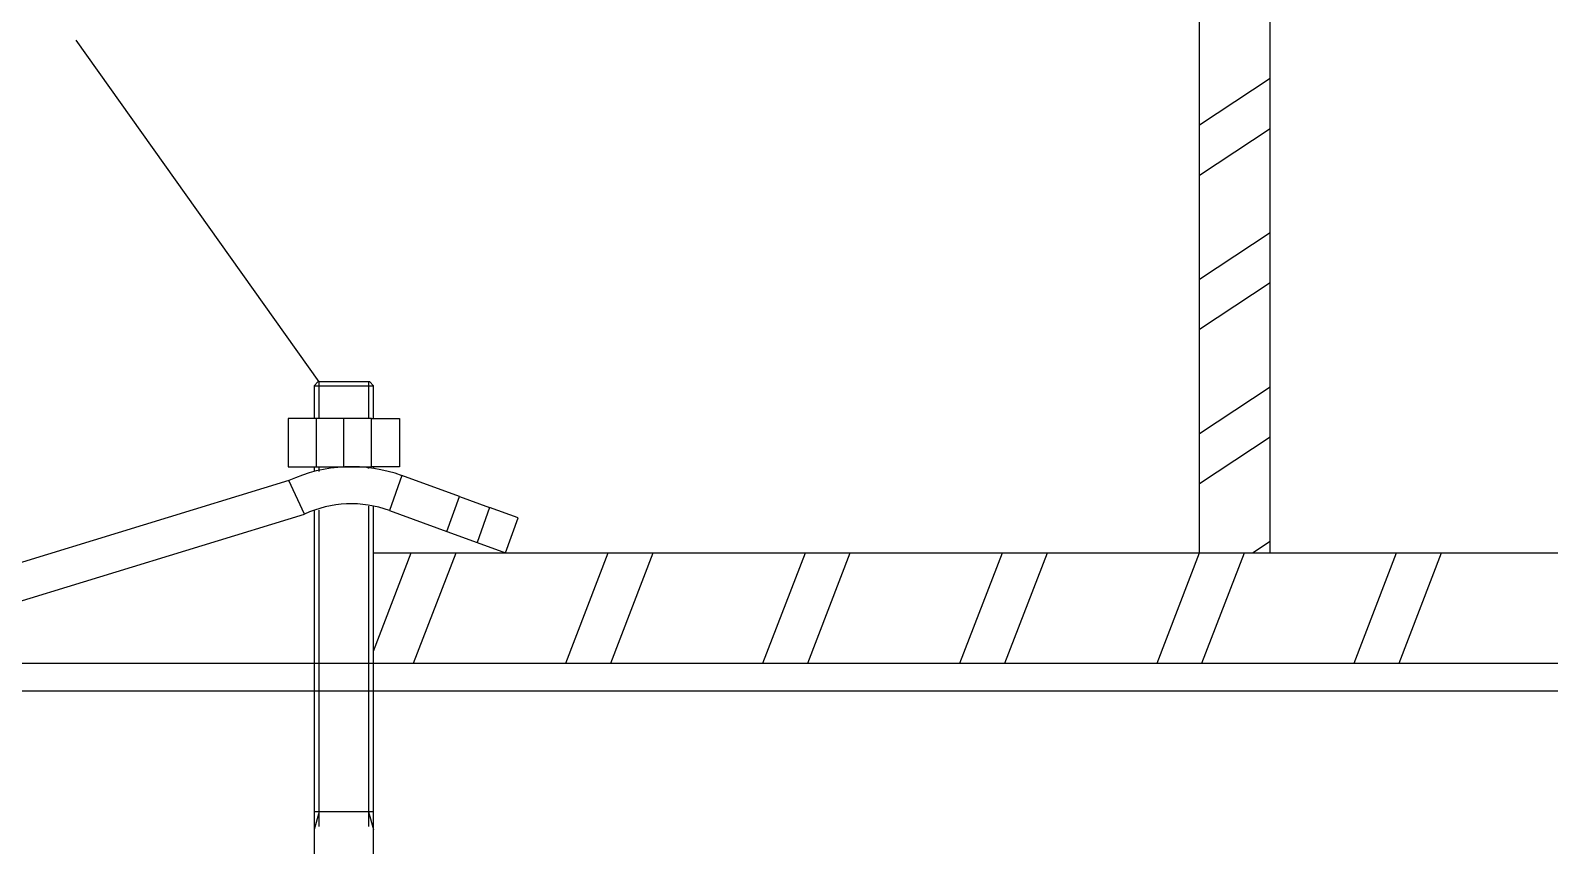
# Model space of a CAD drawing. Extents: x 1725261 to 1937680, y 860327 to 1571294.
# Drawn here: x 1849296 to 1851256, y 1216442 to 1217494 of the extents above; entities that cross this region are included whole.
import ezdxf

# ---------------------------------------------------------------- set-up
doc = ezdxf.new("R2010")
doc.units = 0
doc.header["$LTSCALE"] = 1000
doc.header["$MEASUREMENT"] = 0
doc.layers.add('walraven', color=7, linetype='Continuous')
doc.styles.get("Standard").update_dxf_attribs({"font": 'gbenor.shx', "bigfont": 'gbcbig.shx'})
doc.dimstyles.get("Standard").update_dxf_attribs({"dimtxt": 0.18, "dimasz": 0.18, "dimexe": 0.18, "dimexo": 0.0625, "dimgap": 0.09, "dimtad": 0, "dimtih": 1, "dimtoh": 1, "dimdec": 4, "dimzin": 0, "dimdsep": 46, "dimtxsty": 'Standard', "dimcen": 0.09, "dimadec": 0, "dimazin": 0, "dimtfac": 1, "dimtdec": 4, "dimtofl": 0, "dimtmove": 0, "dimatfit": 3, "dimfxl": 0, "dimtolj": 1, "dimtzin": 0, "dimarcsym": 0})

msp = doc.modelspace()

# ---------------------------------------------------------------- linework, layer by layer
for p, q in [((1850804.6, 1216819.7), (1850804.6, 1219275.6)), ((1850895.7, 1216819.7), (1850895.7, 1219275.6)), ((1850804.6, 1217371.7), (1850895.7, 1217431.9)), ((1850804.6, 1217307.1), (1850895.7, 1217367.3)), ((1850804.6, 1217172.7), (1850895.7, 1217232.9)), ((1850804.6, 1217108.1), (1850895.7, 1217168.3)), ((1850804.6, 1216973.7), (1850895.7, 1217033.8)), ((1850804.6, 1216909.1), (1850895.7, 1216969.2)), ((1850872.8, 1216819.7), (1850895.7, 1216834.8)), ((1849738.6, 1216819.7), (1851961.7, 1216819.7)), ((1849738.6, 1216692.9), (1849787.3, 1216819.7)), ((1849790.4, 1216677.1), (1849845.2, 1216819.7)), ((1849986.8, 1216677.1), (1850041.6, 1216819.7)), ((1850044.7, 1216677.1), (1850099.5, 1216819.7)), ((1850241.1, 1216677.1), (1850295.9, 1216819.7)), ((1850299, 1216677.1), (1850353.8, 1216819.7)), ((1850495.4, 1216677.1), (1850550.2, 1216819.7)), ((1850553.3, 1216677.1), (1850608.2, 1216819.7)), ((1850749.7, 1216677.1), (1850804.6, 1216819.7)), ((1850807.7, 1216677.1), (1850862.5, 1216819.7)), ((1851004.1, 1216677.1), (1851058.9, 1216819.7)), ((1851062, 1216677.1), (1851116.8, 1216819.7))]:
    msp.add_line(p, q)
at = {"linetype": 'Continuous'}
for p, q in [((1849018.4, 1216677.1), (1852700.3, 1216677.1)), ((1849018.4, 1216641.5), (1852700.3, 1216641.5))]:
    msp.add_line(p, q, dxfattribs=at)
at = {"color": 7}
msp.add_line((1849738.6, 1216677.1), (1851961.7, 1216677.1), dxfattribs=at)
at = {"layer": 'walraven', "color": 7, "linetype": 'Continuous'}
for p, q in [((1849666.9, 1217040.1), (1849662.1, 1217035.3)), ((1849733.8, 1217040.1), (1849666.9, 1217040.1)), ((1849738.6, 1217035.3), (1849733.8, 1217040.1)), ((1849662.1, 1217035.3), (1849662.1, 1216992.8)), ((1849738.6, 1216992.8), (1849738.6, 1217035.3)), ((1849664.5, 1216992.9), (1849628.6, 1216992.9)), ((1849628.6, 1216992.9), (1849628.6, 1216930.7)), ((1849664.5, 1216992.9), (1849664.5, 1216930.7)), ((1849736.2, 1216992.9), (1849664.5, 1216992.9)), ((1849736.2, 1216930.7), (1849736.2, 1216992.9)), ((1849736.2, 1216992.9), (1849772.1, 1216992.9)), ((1849772.1, 1216992.9), (1849772.1, 1216930.7)), ((1849628.6, 1216930.7), (1849664.5, 1216930.7)), ((1849662.1, 1216930.7), (1849662.1, 1216924.6)), ((1849664.5, 1216930.7), (1849736.2, 1216930.7)), ((1849668.7, 1216924.6), (1849668.7, 1216930.7)), ((1849732, 1216928.6), (1849732, 1216930.7)), ((1849772.1, 1216930.7), (1849736.2, 1216930.7)), ((1849738.6, 1216930.7), (1849738.6, 1216928.6)), ((1849849.6, 1216892.2), (1849775.4, 1216919.2)), ((1849629.3, 1216912.8), (1849216.8, 1216786.7)), ((1849732, 1216880), (1849732, 1216466.5)), ((1849738.6, 1216237.1), (1849738.6, 1216880)), ((1849849.6, 1216892.2), (1849888.5, 1216878)), ((1849237, 1216743.4), (1849649.5, 1216869.5)), ((1849662.1, 1216874.7), (1849662.1, 1216237.1)), ((1849668.7, 1216466.5), (1849668.7, 1216874.7)), ((1849759.1, 1216874.3), (1849833.3, 1216847.3)), ((1849925.5, 1216864.6), (1849888.5, 1216878)), ((1849909.1, 1216819.7), (1849925.5, 1216864.6)), ((1849833.3, 1216847.3), (1849872.2, 1216833.1)), ((1849872.2, 1216833.1), (1849909.1, 1216819.7)), ((1849738.6, 1216485.3), (1849662.1, 1216485.3)), ((1849668.7, 1216485.3), (1849662.1, 1216462.5)), ((1849732, 1216485.3), (1849738.6, 1216462.5))]:
    msp.add_line(p, q, dxfattribs=at)
at = {"layer": 'walraven', "color": 1, "linetype": 'Continuous'}
for p, q in [((1849668.7, 1216992.8), (1849668.7, 1217040.1)), ((1849732, 1217040.1), (1849732, 1216992.8)), ((1849662.1, 1217035.3), (1849700.4, 1217035.3)), ((1849700.4, 1217035.3), (1849738.6, 1217035.3)), ((1849775.4, 1216919.2), (1849759.1, 1216874.3)), ((1849649.5, 1216869.5), (1849629.3, 1216912.8)), ((1849833.3, 1216847.3), (1849849.6, 1216892.2)), ((1849888.5, 1216878), (1849872.2, 1216833.1))]:
    msp.add_line(p, q, dxfattribs=at)
at = {"layer": 'walraven', "color": 3, "linetype": 'Continuous'}
msp.add_line((1849700.4, 1216930.7), (1849700.4, 1216992.9), dxfattribs=at)
at = {"layer": 'walraven', "color": 7, "linetype": 'Continuous'}
for radius in [191.2, 143.4]:
    msp.add_arc((1849710.1, 1216739.5), radius, 70, 115, dxfattribs=at)

# ---------------------------------------------------------------- leaders
at = {"color": 7}
msp.add_leader([(1849668.7, 1217040.1), (1849354.8, 1217481.3)], dimstyle='Standard', override={"dimgap": 100, "dimtad": 0}, dxfattribs=at)

doc.saveas('drawing.dxf')
